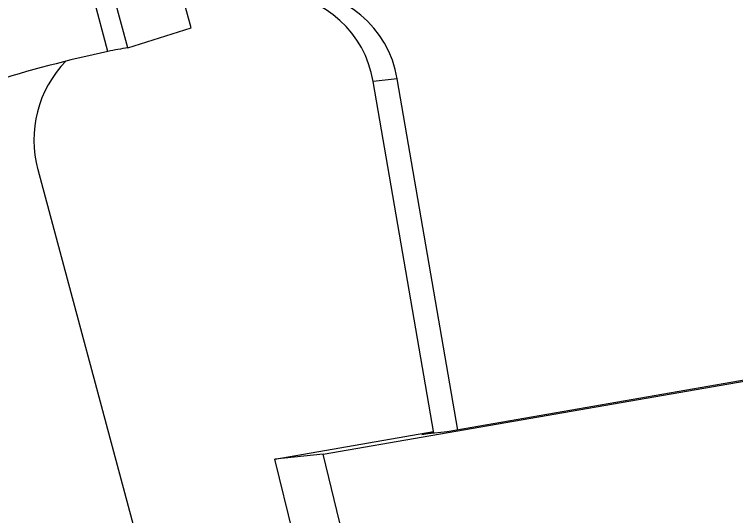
# Model space of a CAD drawing. Header units: millimetres. Extents: x 15 to 1184, y 5 to 836.
# Drawn here: x 813.7 to 833.98, y 581.15 to 595.24 of the extents above; entities that cross this region are included whole.
import ezdxf

# ---------------------------------------------------------------- set-up
doc = ezdxf.new("R2010")
doc.units = ezdxf.units.MM
doc.layers.get('0').update_dxf_attribs({"lineweight": 18})

msp = doc.modelspace()

# ---------------------------------------------------------------- linework, layer by layer
at = {"color": 7, "linetype": 'Continuous', "lineweight": 25}
for p, q in [((816.883, 594.304), (810.166, 619.254)), ((818.658, 594.867), (812.324, 618.397)), ((816.324, 594.202), (813.999, 602.839)), ((816.883, 594.304), (818.658, 594.867)), ((824.448, 593.432), (823.771, 593.363)), ((825.472, 583.488), (823.771, 593.363)), ((826.145, 583.577), (824.448, 593.432)), ((817.459, 579.366), (814.359, 590.881)), ((822.365, 582.901), (839.936, 585.951)), ((835.907, 585.271), (825.852, 583.526)), ((821.011, 582.764), (825.463, 583.537)), ((825.852, 583.526), (825.135, 583.454)), ((825.135, 583.454), (825.468, 583.511)), ((822.365, 582.901), (821.011, 582.764)), ((828.314, 558.561), (822.365, 582.901)), ((821.579, 580.44), (821.011, 582.764))]:
    msp.add_line(p, q, dxfattribs=at)
for centre, radius, start, end in [((820.825, 592.868), 2.987, 9.5377, 85.7311), ((821.504, 592.938), 2.985, 9.5227, 90.3612), ((823.779, 559.24), 35.748, 102.0359, 107.5252), ((818.248, 585.208), 9.198, 98.5348, 102.073), ((817.399, 591.723), 3.155, 135.5948, 195.4674)]:
    msp.add_arc(centre, radius, start, end, dxfattribs=at)

doc.saveas('drawing.dxf')
